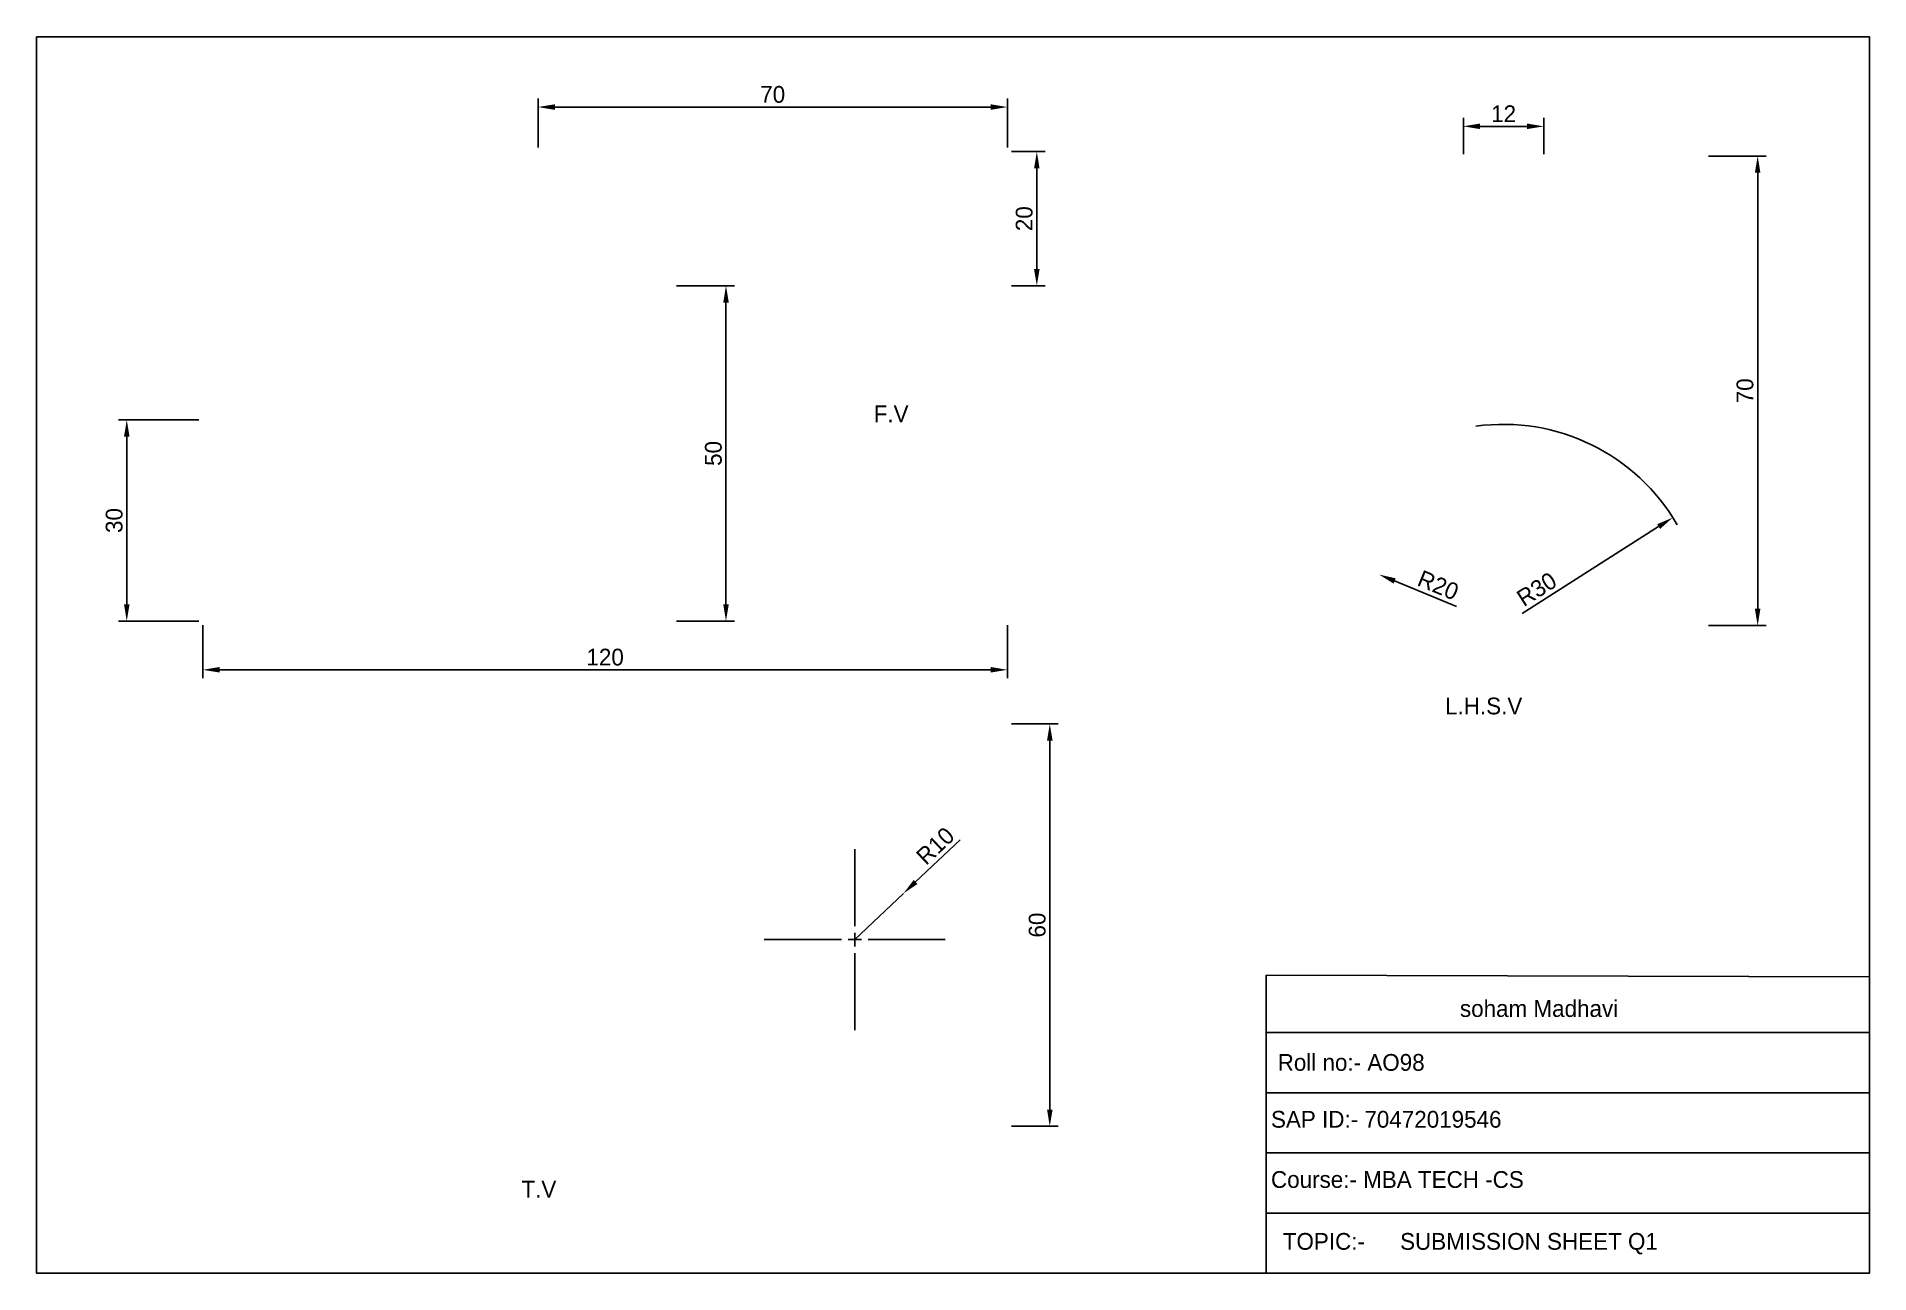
# Paper-space layout 'Layout1' of a CAD drawing. Header units: millimetres. Extents: x 12 to 285, y 12 to 197.
import ezdxf

# ---------------------------------------------------------------- set-up
doc = ezdxf.new("R2010")
doc.units = ezdxf.units.MM
doc.linetypes.add('CENTER2', pattern=[28.575, 19.05, -3.175, 3.175, -3.175])
doc.dimstyles.new('ISO-25', dxfattribs={"dimtxt": 2.5, "dimasz": 2.5, "dimexe": 1.25, "dimexo": 0.625, "dimtad": 1, "dimtxsty": 'Standard', "dimcen": 2.5, "dimadec": 0, "dimazin": 0, "dimtfac": 1, "dimtmove": 0, "dimatfit": 3, "dimfxl": 1, "dimarcsym": 0})

# ---------------------------------------------------------------- blocks, each defined once
blk = doc.blocks.new('*D8')
at = {"color": 0, "lineweight": -2, "transparency": 16777216}
for p, q in [((157.19, 179.42), (162.21, 179.42)), ((160.96, 176.92), (160.96, 161.92)), ((157.19, 159.42), (162.21, 159.42))]:
    blk.add_line(p, q, dxfattribs=at)
at = {"color": 0, "transparency": 16777216}
for points in [[(160.54, 176.92), (161.37, 176.92), (160.96, 179.42)], [(160.54, 161.92), (161.37, 161.92), (160.96, 159.42)]]:
    blk.add_solid(points, dxfattribs=at)
at = {"layer": 'Defpoints', "color": 0, "transparency": 16777216}
for p in [(156.56, 179.42), (156.56, 159.42), (160.96, 159.42)]:
    blk.add_point(p, dxfattribs=at)
at = {"color": 0, "transparency": 16777216, "insert": (159.08, 169.42), "char_height": 2.5, "attachment_point": 5, "rotation": 90}
blk.add_mtext('20', dxfattribs=at)
blk = doc.blocks.new('*D9')
at = {"color": 0, "lineweight": -2, "transparency": 16777216}
for p, q in [((224.59, 179.02), (224.59, 184.44)), ((227.09, 183.19), (234.09, 183.19)), ((236.59, 179.02), (236.59, 184.44))]:
    blk.add_line(p, q, dxfattribs=at)
at = {"color": 0, "transparency": 16777216}
for points in [[(227.09, 183.61), (227.09, 182.78), (224.59, 183.19)], [(234.09, 183.61), (234.09, 182.78), (236.59, 183.19)]]:
    blk.add_solid(points, dxfattribs=at)
at = {"layer": 'Defpoints', "color": 0, "transparency": 16777216}
for p in [(236.59, 183.19), (224.59, 178.39), (236.59, 178.39)]:
    blk.add_point(p, dxfattribs=at)
at = {"color": 0, "transparency": 16777216, "insert": (230.59, 185.07), "char_height": 2.5, "attachment_point": 5}
blk.add_mtext('12', dxfattribs=at)
blk = doc.blocks.new('*D11')
at = {"color": 0, "lineweight": -2, "transparency": 16777216}
for p, q in [((157.19, 94.1), (164.14, 94.1)), ((162.89, 91.6), (162.89, 36.6)), ((157.19, 34.1), (164.14, 34.1))]:
    blk.add_line(p, q, dxfattribs=at)
at = {"color": 0, "transparency": 16777216}
for points in [[(162.48, 91.6), (163.31, 91.6), (162.89, 94.1)], [(162.48, 36.6), (163.31, 36.6), (162.89, 34.1)]]:
    blk.add_solid(points, dxfattribs=at)
at = {"layer": 'Defpoints', "color": 0, "transparency": 16777216}
for p in [(156.56, 94.1), (156.56, 34.1), (162.89, 34.1)]:
    blk.add_point(p, dxfattribs=at)
at = {"color": 0, "transparency": 16777216, "insert": (161.02, 64.1), "char_height": 2.5, "attachment_point": 5, "rotation": 90}
blk.add_mtext('60', dxfattribs=at)
blk = doc.blocks.new('*D13')
at = {"color": 0, "lineweight": -2, "transparency": 16777216}
for p, q in [((261.14, 178.76), (269.74, 178.76)), ((268.49, 176.26), (268.49, 111.26)), ((261.14, 108.76), (269.74, 108.76))]:
    blk.add_line(p, q, dxfattribs=at)
at = {"color": 0, "transparency": 16777216}
for points in [[(268.07, 176.26), (268.9, 176.26), (268.49, 178.76)], [(268.07, 111.26), (268.9, 111.26), (268.49, 108.76)]]:
    blk.add_solid(points, dxfattribs=at)
at = {"layer": 'Defpoints', "color": 0, "transparency": 16777216}
for p in [(260.52, 178.76), (260.52, 108.76), (268.49, 108.76)]:
    blk.add_point(p, dxfattribs=at)
at = {"color": 0, "transparency": 16777216, "insert": (266.61, 143.76), "char_height": 2.5, "attachment_point": 5, "rotation": 90}
blk.add_mtext('70', dxfattribs=at)
blk = doc.blocks.new('*D14')
at = {"color": 0, "lineweight": -2, "transparency": 16777216}
for p, q in [((86.56, 180.05), (86.56, 187.32)), ((154.06, 186.07), (89.06, 186.07)), ((156.56, 180.05), (156.56, 187.32))]:
    blk.add_line(p, q, dxfattribs=at)
at = {"color": 0, "transparency": 16777216}
for points in [[(89.06, 186.48), (89.06, 185.65), (86.56, 186.07)], [(154.06, 186.48), (154.06, 185.65), (156.56, 186.07)]]:
    blk.add_solid(points, dxfattribs=at)
at = {"layer": 'Defpoints', "color": 0, "transparency": 16777216}
for p in [(86.56, 186.07), (86.56, 179.42), (156.56, 179.42)]:
    blk.add_point(p, dxfattribs=at)
at = {"color": 0, "transparency": 16777216, "insert": (121.56, 187.94), "char_height": 2.5, "attachment_point": 5}
blk.add_mtext('70', dxfattribs=at)
blk = doc.blocks.new('*D15')
at = {"color": 0, "lineweight": -2, "transparency": 16777216}
for p, q in [((107.19, 159.42), (115.84, 159.42)), ((114.59, 156.92), (114.59, 111.92)), ((107.19, 109.42), (115.84, 109.42))]:
    blk.add_line(p, q, dxfattribs=at)
at = {"color": 0, "transparency": 16777216}
for points in [[(114.18, 156.92), (115.01, 156.92), (114.59, 159.42)], [(114.18, 111.92), (115.01, 111.92), (114.59, 109.42)]]:
    blk.add_solid(points, dxfattribs=at)
at = {"layer": 'Defpoints', "color": 0, "transparency": 16777216}
for p in [(106.56, 159.42), (106.56, 109.42), (114.59, 109.42)]:
    blk.add_point(p, dxfattribs=at)
at = {"color": 0, "transparency": 16777216, "insert": (112.72, 134.42), "char_height": 2.5, "attachment_point": 5, "rotation": 90}
blk.add_mtext('50', dxfattribs=at)
blk = doc.blocks.new('*D16')
at = {"color": 0, "lineweight": -2, "transparency": 16777216}
for p, q in [((36.56, 108.8), (36.56, 100.91)), ((156.56, 108.8), (156.56, 100.91)), ((39.06, 102.16), (154.06, 102.16))]:
    blk.add_line(p, q, dxfattribs=at)
at = {"color": 0, "transparency": 16777216}
for points in [[(39.06, 102.58), (39.06, 101.75), (36.56, 102.16)], [(154.06, 102.58), (154.06, 101.75), (156.56, 102.16)]]:
    blk.add_solid(points, dxfattribs=at)
at = {"layer": 'Defpoints', "color": 0, "transparency": 16777216}
for p in [(36.56, 109.42), (156.56, 109.42), (156.56, 102.16)]:
    blk.add_point(p, dxfattribs=at)
at = {"color": 0, "transparency": 16777216, "insert": (96.56, 104.04), "char_height": 2.5, "attachment_point": 5}
blk.add_mtext('120', dxfattribs=at)
blk = doc.blocks.new('*U18')
at = {"color": 0, "linetype": 'CENTER2', "transparency": 16777216}
for p, q in [((0, 2), (0, 13.5)), ((-13.5, 0), (-2, 0)), ((2, 0), (13.5, 0)), ((0, -13.5), (0, -2))]:
    blk.add_line(p, q, dxfattribs=at)
at = {"color": 0, "linetype": 'Continuous', "transparency": 16777216}
for p, q in [((-1, 0), (1, 0)), ((0, -1), (0, 1))]:
    blk.add_line(p, q, dxfattribs=at)
blk = doc.blocks.new('*D19')
at = {"color": 0, "lineweight": -2, "transparency": 16777216}
for p, q in [((35.94, 139.42), (23.95, 139.42)), ((25.2, 111.92), (25.2, 136.92)), ((35.94, 109.42), (23.95, 109.42))]:
    blk.add_line(p, q, dxfattribs=at)
at = {"color": 0, "transparency": 16777216}
for points in [[(24.79, 136.92), (25.62, 136.92), (25.2, 139.42)], [(24.79, 111.92), (25.62, 111.92), (25.2, 109.42)]]:
    blk.add_solid(points, dxfattribs=at)
at = {"layer": 'Defpoints', "color": 0, "transparency": 16777216}
for p in [(25.2, 139.42), (36.56, 139.42), (36.56, 109.42)]:
    blk.add_point(p, dxfattribs=at)
at = {"color": 0, "transparency": 16777216, "insert": (23.33, 124.42), "char_height": 2.5, "attachment_point": 5, "rotation": 90}
blk.add_mtext('30', dxfattribs=at)
blk = doc.blocks.new('*D20')
at = {"color": 0, "lineweight": -2, "transparency": 16777216}
for p, q in [((149.53, 76.83), (142.88, 70.53)), ((133.8, 61.93), (141.06, 68.81))]:
    blk.add_line(p, q, dxfattribs=at)
at = {"color": 0, "transparency": 16777216}
blk.add_solid([(142.59, 70.83), (143.16, 70.23), (141.06, 68.81)], dxfattribs=at)
at = {"layer": 'Defpoints', "color": 0, "transparency": 16777216}
for p in [(141.06, 68.81), (133.8, 61.93)]:
    blk.add_point(p, dxfattribs=at)
at = {"color": 0, "transparency": 16777216, "insert": (145.82, 75.9), "char_height": 2.5, "attachment_point": 5, "rotation": 43.4519}
blk.add_mtext('R10', dxfattribs=at)
blk = doc.blocks.new('*D28')
at = {"color": 0, "lineweight": -2, "transparency": 16777216}
blk.add_line((223.58, 111.61), (214.33, 115.41), dxfattribs=at)
at = {"color": 0, "transparency": 16777216}
blk.add_solid([(214.49, 115.8), (214.17, 115.02), (212.02, 116.36)], dxfattribs=at)
at = {"layer": 'Defpoints', "color": 0, "transparency": 16777216}
for p in [(212.02, 116.36), (230.52, 108.76)]:
    blk.add_point(p, dxfattribs=at)
at = {"color": 0, "transparency": 16777216, "insert": (220.83, 114.77), "char_height": 2.5, "attachment_point": 5, "rotation": 337.6507}
blk.add_mtext('R20', dxfattribs=at)
blk = doc.blocks.new('*D29')
at = {"color": 0, "lineweight": -2, "transparency": 16777216}
blk.add_line((233.37, 110.57), (253.72, 123.52), dxfattribs=at)
blk.add_arc((230.52, 108.76), 30, 30.0778, 97.7587, dxfattribs=at)
at = {"color": 0, "transparency": 16777216}
blk.add_solid([(253.5, 123.87), (253.94, 123.17), (255.83, 124.86)], dxfattribs=at)
at = {"layer": 'Defpoints', "color": 0, "transparency": 16777216}
for p in [(255.83, 124.86), (230.52, 108.76)]:
    blk.add_point(p, dxfattribs=at)
at = {"color": 0, "transparency": 16777216, "insert": (235.53, 114.17), "char_height": 2.5, "attachment_point": 5, "rotation": 32.4651}
blk.add_mtext('R30', dxfattribs=at)

psp = doc.layouts.get("Layout1")

# ---------------------------------------------------------------- linework, layer by layer
for p, q in [((11.76, 12.177), (11.76, 196.561)), ((285.148, 196.561), (285.148, 12.177)), ((285.148, 56.397), (195.148, 56.611)), ((195.148, 56.611), (195.148, 12.177)), ((285.148, 48.088), (195.148, 48.088)), ((285.148, 39.11), (195.148, 39.11)), ((285.148, 30.132), (195.148, 30.132)), ((285.148, 21.155), (195.148, 21.155)), ((285.148, 12.177), (11.76, 12.177))]:
    psp.add_line(p, q)
psp.add_lwpolyline([(11.76, 196.561), (285.148, 196.561), (285.148, 12.177), (11.76, 12.177)], close=True)

# ---------------------------------------------------------------- block references
at = {"linetype": 'CENTER2'}
psp.add_blockref('*U18', (133.803, 61.931), dxfattribs=at)

# ---------------------------------------------------------------- texts
at = {"char_height": 2.5, "attachment_point": 1}
for s, width, heights, insert in [('F.V', 26.27068, [0], (136.619, 141.583)), ('L.H.S.V', 59.80772, [0], (221.859, 98.018)), ('soham Madhavi', 53.75151, [0], (224.078, 52.905)), ('Roll no:- AO98', 39.65758, [8.978], (196.885, 44.876)), ('SAP ID:- 70472019546', 90, [7.991], (195.89, 36.392)), ('Course:- MBA TECH -CS', 90, [4.229], (195.89, 27.415)), ('T.V', 31.30124, [0], (84.078, 25.97)), ('\\pxi-3,l4,t4;TOPIC:-^ISUBMISSION SHEET Q1', 90, [0], (195.148, 18.19))]:
    psp.add_mtext_dynamic_manual_height_columns(s, width=width, gutter_width=12.5, heights=heights, dxfattribs=dict(at, insert=insert))

# ---------------------------------------------------------------- dimensions: what is measured, and where the dimension line sits
for base, p1, p2, picture, middle in [((86.561, 186.066), (156.561, 179.425), (86.561, 179.425), '*D14', (121.561, 187.941)), ((236.587, 183.194), (224.587, 178.39), (236.587, 178.39), '*D9', (230.587, 185.069)), ((156.561, 102.163), (36.561, 109.425), (156.561, 109.425), '*D16', (96.561, 104.038))]:
    dim = psp.add_linear_dim(base=base, p1=p1, p2=p2, dimstyle='ISO-25', override={"dimlfac": -1})
    dim.commit()
    dim.dimension.update_dxf_attribs({"geometry": picture, "text_midpoint": middle})
for base, p1, p2, picture, middle in [((160.956, 159.425), (156.561, 179.425), (156.561, 159.425), '*D8', (159.081, 169.425)), ((268.486, 108.756), (260.518, 178.756), (260.518, 108.756), '*D13', (266.611, 143.756)), ((114.592, 109.425), (106.561, 159.425), (106.561, 109.425), '*D15', (112.717, 134.425)), ((25.205, 139.425), (36.561, 109.425), (36.561, 139.425), '*D19', (23.33, 124.425)), ((162.895, 34.102), (156.561, 94.102), (156.561, 34.102), '*D11', (161.02, 64.102))]:
    dim = psp.add_linear_dim(base=base, p1=p1, p2=p2, angle=90, dimstyle='ISO-25', override={"dimlfac": -1})
    dim.commit()
    dim.dimension.update_dxf_attribs({"geometry": picture, "text_midpoint": middle})
for mpoint, picture, middle in [((255.83, 124.859), '*D29', (236.536, 112.584)), ((212.021, 116.361), '*D28', (220.113, 113.033))]:
    dim = psp.add_radius_dim(center=(230.518, 108.756), mpoint=mpoint, dimstyle='ISO-25', override={"dimlfac": -1})
    dim.commit()
    dim.dimension.update_dxf_attribs({"geometry": picture, "text_midpoint": middle, "dimtype": 164})
dim = psp.add_radius_dim(center=(133.803, 61.931), mpoint=(141.063, 68.808), dimstyle='ISO-25', override={"dimlfac": -1})
dim.commit()
dim.dimension.update_dxf_attribs({"geometry": '*D20', "text_midpoint": (147.112, 74.539)})

doc.saveas('drawing.dxf')
